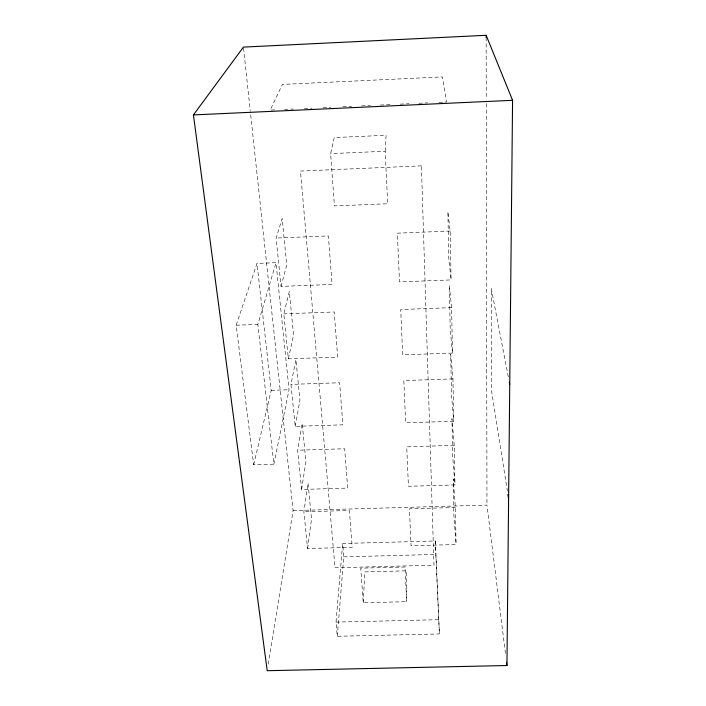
<?xml version="1.0" encoding="UTF-8"?>
<svg xmlns="http://www.w3.org/2000/svg" width="706" height="706" viewBox="0 0 706 706"><rect width="100%" height="100%" fill="white"/><g stroke="black" fill="none" stroke-linecap="round" stroke-linejoin="round"><path stroke-width="0.53" stroke-dasharray="3.53 2.65" d="M363.246 602.747L364.834 571.895L406.541 570.819L406.691 601.688L363.246 602.747L360.731 568.153L405.032 567.006L406.691 601.688M385.185 151.243L386.076 135.27L334.229 137.573L330.629 153.634L334.432 205.958L387.691 203.743L385.185 151.243L330.629 153.634M337.283 636.282L343.76 556.857L342.666 543.496L435.39 540.999L439.406 633.935L337.283 636.282L336.021 622.11L342.666 543.496M307.595 548.527L311.514 519.025L308.019 483.239L303.871 511.779L307.595 548.527L352.215 547.327L349.399 510.491L303.871 511.779M301.603 489.443L305.901 461.521L302.186 423.432L297.632 450.225L301.603 489.443L347.679 488.093L344.669 448.76L297.632 450.225M268.262 664.214L293.087 510.606L250.356 111.742M295.214 426.353L299.926 400.284L295.964 359.663L290.96 384.399L295.214 426.353L342.842 424.827L339.621 382.749L290.96 384.399M273.875 464.151L289.045 389.738L276.011 262.676L257.019 263.417L236.166 325.228L253.675 464.769L273.875 464.151L257.858 324.433L276.011 262.676M288.366 358.833L293.555 334.944L289.319 291.525L283.812 313.852L288.366 358.833L337.662 357.112L334.203 311.981L283.812 313.852M253.675 464.769L271.201 390.339L257.019 263.417M281.032 286.407L286.733 265.077L282.197 218.56L276.125 238.046L281.032 286.407L332.102 284.456L328.387 235.945L276.125 238.046M274.608 109.889L270.204 110.092L282.4 84.42L442.45 76.91L446.474 102.017L438.761 102.37M284.527 109.43L293.343 109.033M304.357 108.521L312.07 108.168M323.083 107.665L330.796 107.312M342.913 106.756L351.729 106.35M361.64 105.9L370.456 105.494M380.375 105.044L390.286 104.585M400.205 104.135L409.012 103.729M418.932 103.279L427.748 102.873M450.163 231.038L397.354 233.165L399.49 281.879L451.081 279.911L450.163 231.038L447.886 211.747L448.813 258.74L451.081 279.911M451.611 307.648L400.699 309.528L402.685 354.827L452.467 353.088L451.611 307.648L449.343 285.453L450.207 329.296L452.467 353.088M236.166 325.228L257.858 324.433M452.952 378.901L403.814 380.569L405.668 422.806L453.755 421.261L452.952 378.901L450.702 354.244L451.513 395.245L453.755 421.261M271.201 390.339L289.045 389.738M454.205 445.362L406.718 446.836L408.447 486.302L454.955 484.943L454.205 445.362L451.972 418.605L452.731 457.029L454.955 484.943M293.087 510.606L486.963 505.09L505.717 655.706M455.379 507.482L409.436 508.788L411.051 545.756L456.076 544.547L455.379 507.482L453.173 478.942L453.879 515.027L456.076 544.547M343.76 556.857L435.805 554.431L439.406 633.935M336.021 622.11L438.982 619.674M508.294 376.783L491.297 288.666L491.244 388.98L507.402 491.173M243.544 48.193L250.242 110.648M435.39 540.999L435.805 554.431M486.152 37.506L486.257 99.264M486.266 103.676L486.963 505.09M421.403 165.857L300.482 171.073L335.015 567.774L433.969 565.206L421.403 165.857"/><path stroke-width="1.06" d="M506.943 665.529L512.574 100.314L486.152 35.3L243.429 47.099L193.426 114.919L267.212 670.7L506.943 665.529L506.537 662.254M193.426 114.919L512.574 100.314M509.326 382.158L509.741 384.302M507.914 494.438L508.602 498.78M486.152 35.3L486.152 37.506"/></g></svg>
